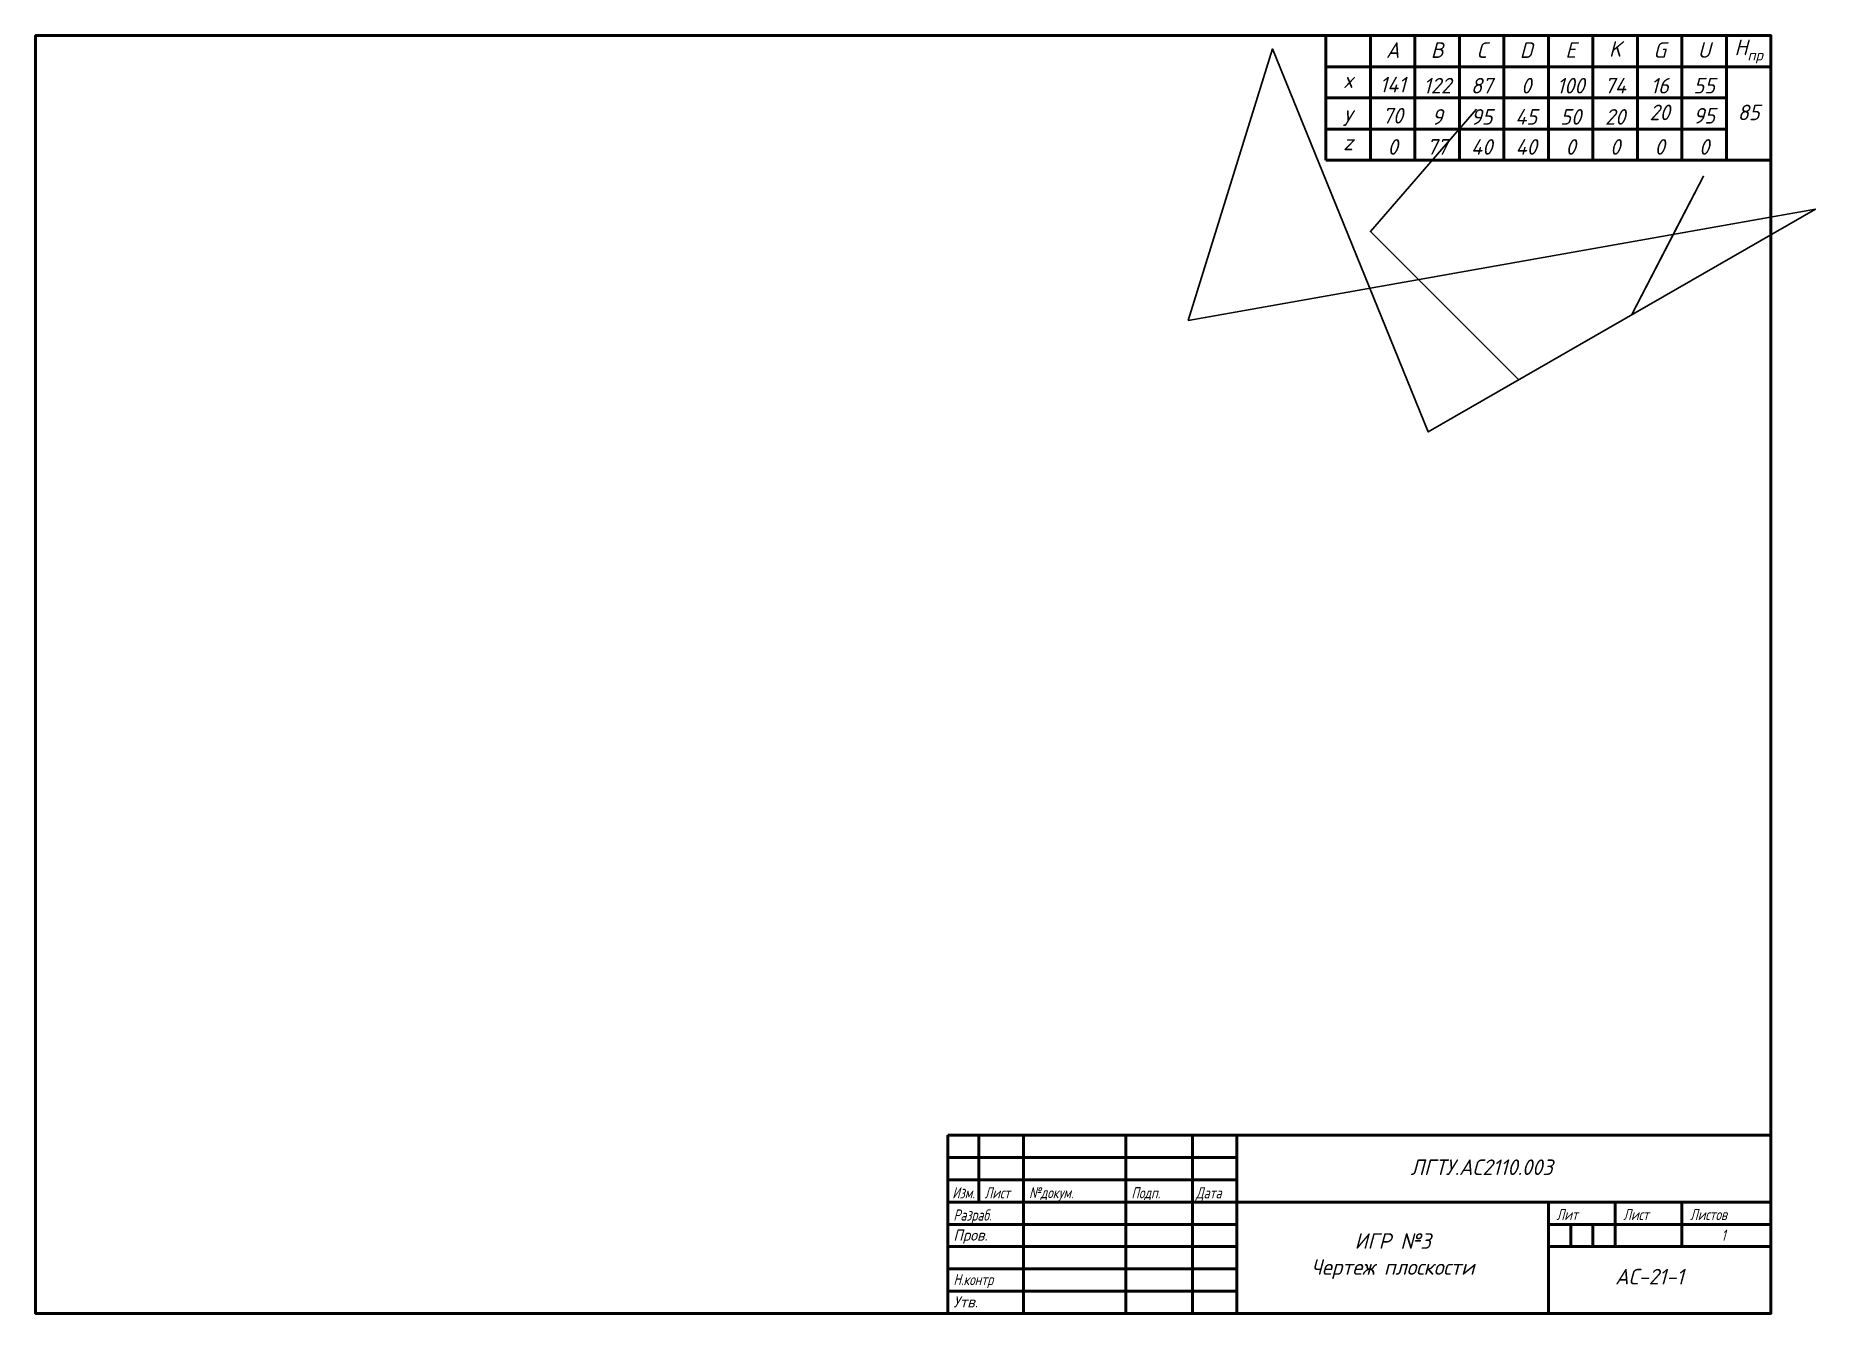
# Model space of a CAD drawing. Header units: millimetres. Extents: x -400 to 0, y -293 to -6.
import ezdxf

# ---------------------------------------------------------------- set-up
doc = ezdxf.new("R2010")
doc.units = ezdxf.units.MM
doc.layers.add('Линия пересечения', color=82, linetype='Continuous')
doc.layers.add('Пирамида', color=210, linetype='Continuous')
doc.styles.add('ЕСКД', font='GOST Common.ttf', dxfattribs={"oblique": 15, "height": 2.5})
doc.styles.add('ЕСКД 3.5-1.0', font='GOST Common.ttf', dxfattribs={"oblique": 15, "height": 3.5})

msp = doc.modelspace()

# ---------------------------------------------------------------- linework, layer by layer
at = {"linetype": 'ByBlock', "lineweight": 50}
for p, q in [((-110, -34), (-110, -6)), ((-100, -34), (-100, -6)), ((-90, -34), (-90, -6)), ((-80, -34), (-80, -6)), ((-70, -6), (-70, -34)), ((-60, -6), (-60, -34)), ((-50, -6), (-50, -34)), ((-40, -6), (-40, -34)), ((-30, -6), (-30, -34)), ((-20, -6), (-20, -34)), ((-110, -13), (-10, -13)), ((-110, -20), (-20, -20)), ((-20, -27), (-110, -27)), ((-110, -34), (-10, -34)), ((-10, -293), (-10, -253))]:
    msp.add_line(p, q, dxfattribs=at)
at = {"lineweight": 50}
for p, q in [((-10, -253), (-195, -253)), ((-195, -253), (-195, -293)), ((-188, -253), (-188, -268)), ((-178, -253), (-178, -293)), ((-155, -253), (-155, -293)), ((-140, -253), (-140, -293)), ((-130, -253), (-130, -293)), ((-195, -258), (-130, -258)), ((-130, -263), (-195, -263)), ((-10, -268), (-195, -268)), ((-60, -268), (-60, -293)), ((-45, -268), (-45, -278)), ((-30, -268), (-30, -278)), ((-195, -273), (-130, -273)), ((-60, -273), (-10, -273)), ((-55, -273), (-55, -278)), ((-50, -273), (-50, -278)), ((-130, -278), (-195, -278)), ((-60, -278), (-10, -278)), ((-130, -283), (-195, -283)), ((-130, -288), (-195, -288))]:
    msp.add_line(p, q, dxfattribs=at)
for p, q in [((-10, -293), (-195, -293)), ((-195, -293), (-10, -293))]:
    msp.add_line(p, q)
at = {"linetype": 'ByBlock', "lineweight": 50}
msp.add_lwpolyline([(-195, -293), (-10, -293), (-10, -6), (-195, -6), (-400, -6), (-400, -293)], close=True, dxfattribs=at)
at = {"layer": 'Линия пересечения'}
for points in [[(-89.19, -60.81, 14.7), (-100, -50, 27.45), (-76.18, -22.52, 63.1)], [(-76.18, -22.52, 63.1), (-100, -50, 58.3)], [(-41.36, -68.77, 40), (-25.14, -37.58, 47.63), (-31.95, -50.66, 30.94), (-41.36, -68.77, 40)], [(-100, -50, 58.3), (-66.68, -83.32, 40)], [(-66.68, -83.32, 40), (-89.19, -60.81, 14.7)]]:
    msp.add_polyline3d(points, dxfattribs=at)
at = {"layer": 'Пирамида'}
msp.add_polyline3d([(-141, -70, 0), (-122, -9, 77), (-87, -95, 40), (0, -45, 40)], close=True, dxfattribs=at)

# ---------------------------------------------------------------- texts
at = {"color": 7, "linetype": 'Continuous', "lineweight": 25, "char_height": 3.5, "attachment_point": 5, "style": 'ЕСКД 3.5-1.0'}
for s, heights, insert in [('\\pxqc;A', [11], (-95, -9.25)), ('\\pxqc;B', [11], (-85, -9.25)), ('\\pxqc;C', [11], (-75, -9.25)), ('\\pxqc;D', [11], (-65, -9.25)), ('\\pxqc;E', [11], (-55, -9.25)), ('\\pxqc;K', [11], (-45, -9)), ('\\pxqc;G', [11], (-35, -9.25)), ('\\pxqc;U', [11], (-25, -9.25)), ('\\A1;\\pxqc;{\\T1;H\\H0.7x;\\S^ пр;}', [11], (-15, -9.25)), ('\\pxqc;x', [5.5], (-105, -16)), ('141', [11], (-95, -17)), ('\\pxqc;122', [11], (-85, -17.25)), ('\\pxqc;87', [11], (-75, -17.25)), ('\\pxqc;0', [11], (-65, -17.25)), ('\\pxqc;100', [11], (-55, -17.25)), ('\\pxqc;74', [11], (-45, -17.25)), ('\\pxqc;16', [11], (-35, -17.25)), ('\\pxqc;55', [11], (-25, -17.25)), ('\\pxqc;y', [4.5], (-105, -24)), ('\\pxqc;70', [11], (-95, -24)), ('\\pxqc;9', [11], (-85, -24.25)), ('\\pxqc;95', [11], (-75, -24.25)), ('\\pxqc;45', [11], (-65, -24.25)), ('\\pxqc;50', [11], (-55, -24.25)), ('\\pxqc;20', [11], (-45, -24.25)), ('\\pxqc;20', [11], (-35, -23.25)), ('\\pxqc;95', [11], (-25, -24)), ('\\pxqc;85', [11], (-15, -23.25)), ('\\pxqc;z', [5.25], (-105, -30)), ('\\pxqc;0', [11], (-95, -31)), ('\\pxqc;77', [11], (-85, -31)), ('\\pxqc;40', [11], (-75, -31)), ('\\pxqc;40', [11], (-65, -31)), ('\\pxqc;0', [11], (-55, -31)), ('\\pxqc;0', [11], (-45, -31)), ('\\pxqc;0', [11], (-35, -31)), ('\\pxqc;0', [11], (-25, -31))]:
    msp.add_mtext_dynamic_manual_height_columns(s, width=10, gutter_width=17.5, heights=heights, dxfattribs=dict(at, insert=insert))
at = {"attachment_point": 1, "style": 'ЕСКД'}
for s, width, gutter_width, heights, insert, char_height in [('ЛГТУ.АС2110.003', 40.3791, 12.5, [5], (-91, -258.42), 3.5), ('{\\W0.8;Изм.}', 5.9845, 12.5, [3.34], (-193.98, -264.66), 2.5), ('{\\W0.8;Лист}', 10, 12.5, [5], (-186.73, -264.66), 2.5), ('{\\W0.8;№докум.}', 17.5, 12.5, [5], (-176.73, -264.64), 2.5), ('{\\W0.8;Подп.}', 10, 12.5, [5], (-153.73, -264.66), 2.5), ('{\\W0.8;Дата}', 10, 12.5, [5], (-139.23, -264.66), 2.5), ('{\\W0.8;Разраб.}', 10, 12.5, [5], (-193.73, -269.66), 2.5), ('{\\W0.8;Лит}', 10, 12.5, [5], (-58.19, -269.55), 2.5), ('{\\W0.8;Лист}', 10, 12.5, [5], (-43.19, -269.55), 2.5), ('{\\W0.8;Листов}', 10, 12.5, [5], (-28.19, -269.55), 2.5), ('Пров.', 10, 12.5, [5], (-193.73, -274.16), 2.5), ('\\pxqc;ИГР №3\\PЧертеж плоскости', 70, 0, [15.7], (-130, -275), 3.5), ('{\\W0.8;1}', 2.5, 12.5, [2.91], (-21.14, -274.19), 2.5), ('АС-21-1', 25, 12.5, [5], (-45, -283), 3.5), ('{\\W0.8;Н.контр}', 10, 12.5, [5], (-193.73, -284.16), 2.5), ('Утв.', 10, 12.5, [5], (-193.73, -289.16), 2.5)]:
    msp.add_mtext_dynamic_manual_height_columns(s, width=width, gutter_width=gutter_width, heights=heights, dxfattribs=dict(at, insert=insert, char_height=char_height))

doc.saveas('drawing.dxf')
